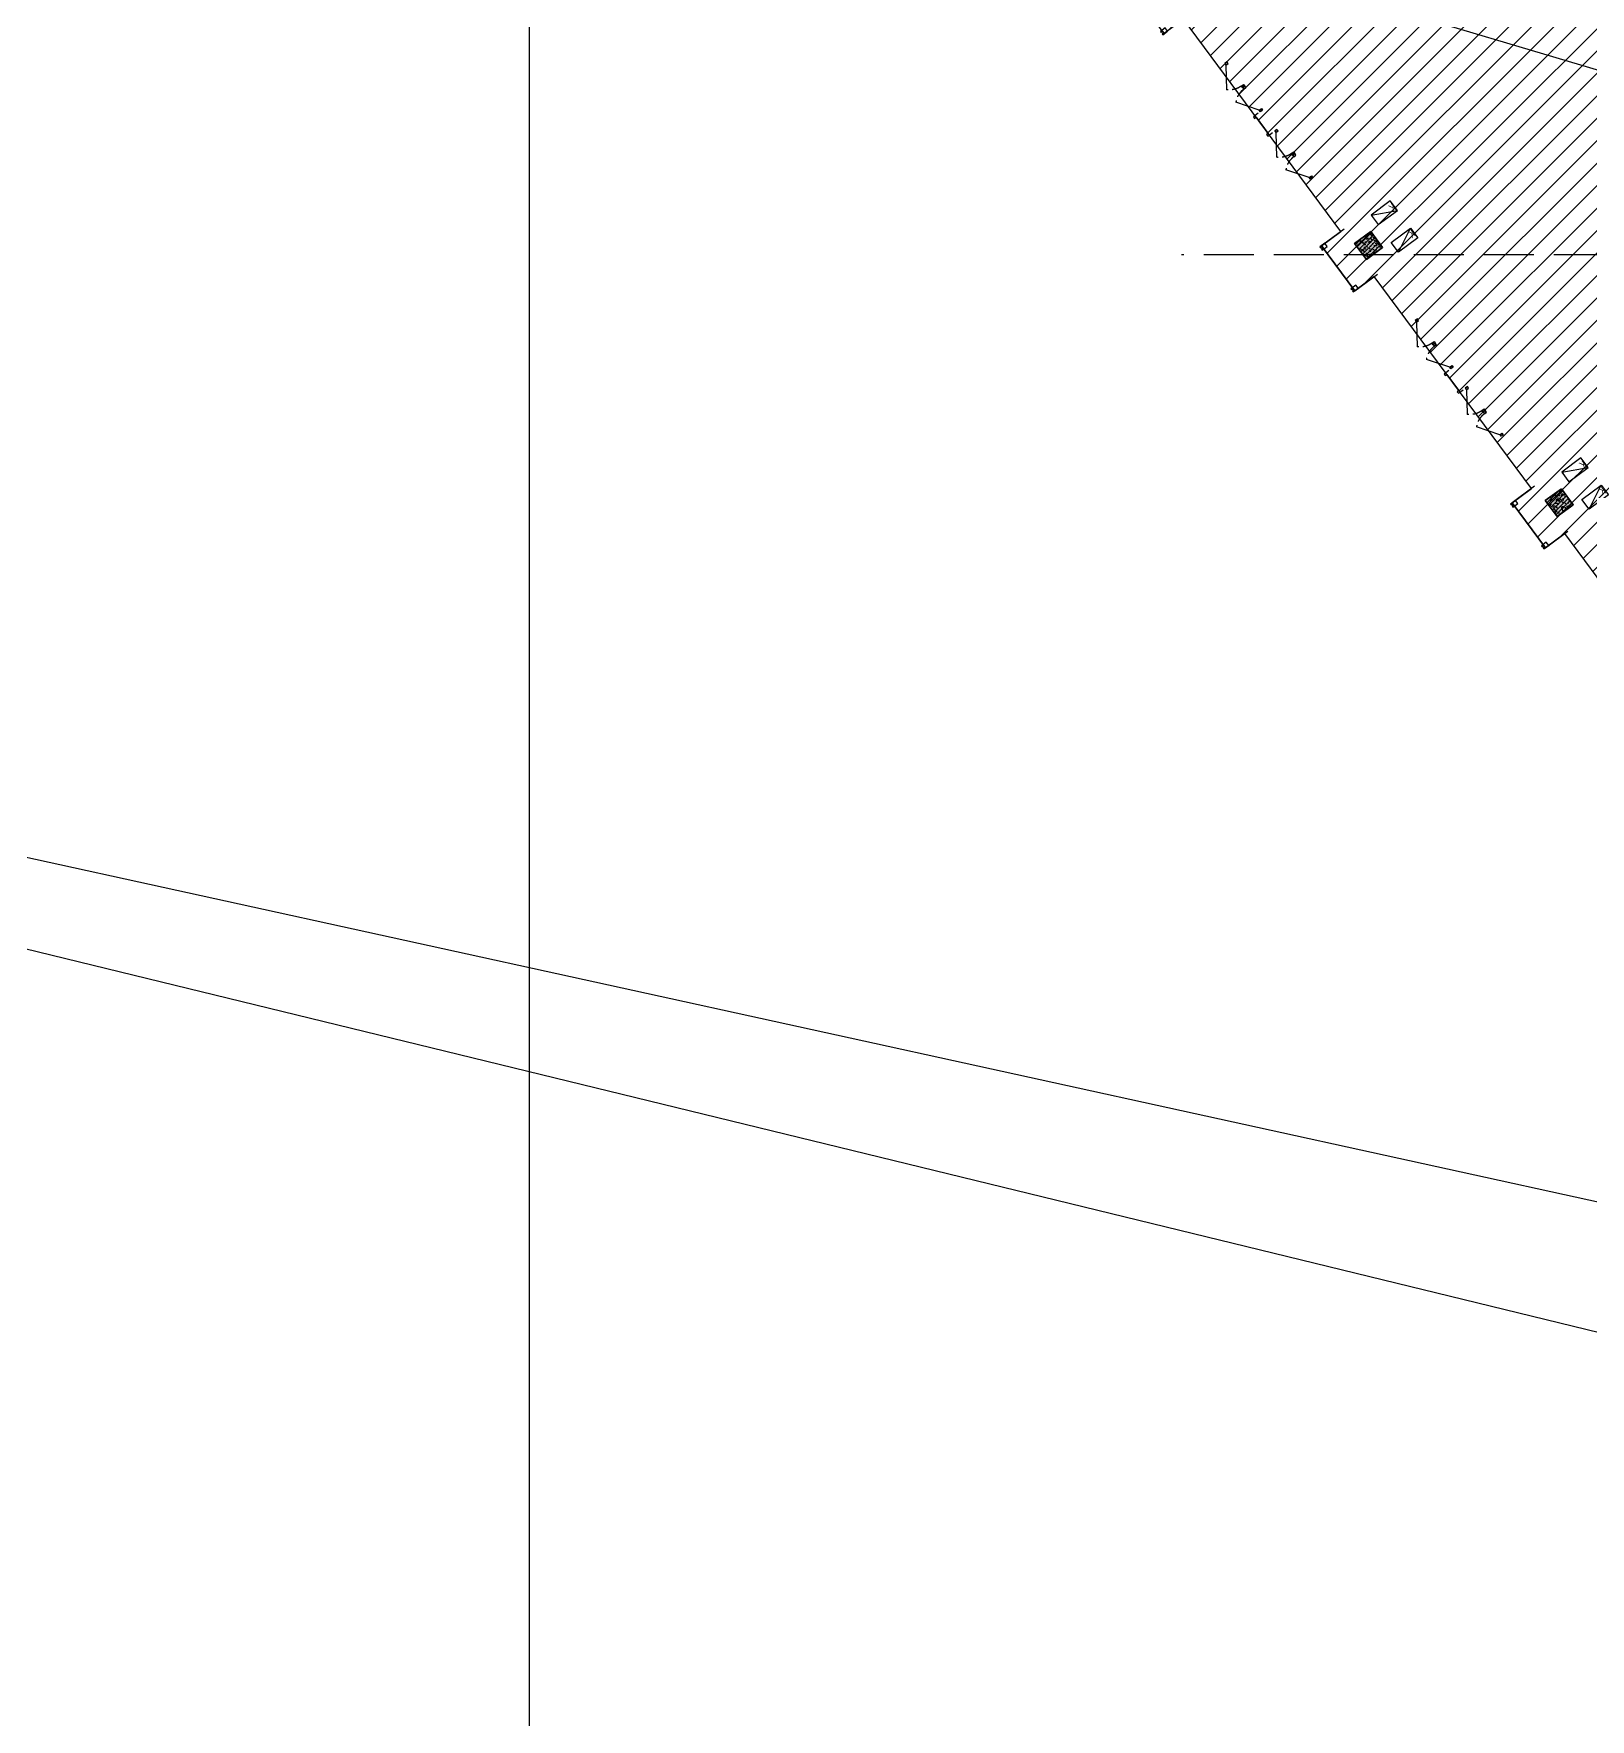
# Model space of a CAD drawing. Extents: x -1338203 to 1886333, y -783476 to 1038610.
# Drawn here: x 474368 to 513285, y 228924 to 271052 of the extents above; entities that cross this region are included whole.
import ezdxf

# ---------------------------------------------------------------- set-up
doc = ezdxf.new("R2010")
doc.units = 0
doc.header["$LTSCALE"] = 1000
doc.header["$MEASUREMENT"] = 0
doc.linetypes.add('$2$DASH', pattern=[0.35, 0.25, -0.1])
doc.linetypes.add('A-19-平面B1$0$DASH', pattern=[0.35, 0.25, -0.1])
for name, color, linetype in [('$0$DIM_SYMB', 3, 'Continuous'), ('A-19-平面B1$0$0A-B-GLAZ-OPEN', 55, 'Continuous'), ('A-19-平面B1$0$0A-B-WIND-FRAM', 2, 'Continuous'), ('A-19-平面B1$0$0A-O-EQPM', 215, 'Continuous'), ('A-19-平面B1$0$0A-S-WALL-FINI', 5, 'Continuous'), ('A-19-平面B1$0$0A-S-WALL-STONE', 30, 'Continuous'), ('S19柱墙B1_1$0$0S-CC-LINE', 52, 'Continuous'), ('S19柱墙B1_1$0$0S-CW-HATCH', 251, 'Continuous'), ('S19柱墙B1_1$0$0S-CW-HATCH-UP', 251, 'Continuous')]:
    doc.layers.add(name, color=color, linetype=linetype)
for name, color, linetype, plot in [('0A-X-AREA', 6, 'Continuous', False), ('A-001-主楼组合参照B1$0$0A-X-AREA', 6, 'Continuous', False), ('AAD-A-PROOF', 30, 'Continuous', False)]:
    doc.layers.add(name, color=color, linetype=linetype, plot=plot)
doc.styles.add('A-19-平面B1$0$AAD-TXT', font='aad-txt.shx', dxfattribs={"width": 0.7, "bigfont": 'aad-hztxt.shx'})
pattern_1 = [(45, (-2927865.07, -271025.844), (-53.0330086, 53.0330086), []), (50, (-2927865.07, -271025.84), (215.178055, -18.82564), [22.5, -247.5]), (355, (-2927865.07, -271025.84), (-41.6254, 225.65764), [18, -198]), (100.4514, (-2927847.14, -271027.41), (173.552815, 206.831863), [19.122057, -210.342634]), (46.1842, (-2927865.07, -270965.84), (320.172315, -49.655704), [33.75, -371.25]), (96.6356, (-2927838.4, -270969.98), (280.398812, 292.23536), [28.683086, -315.5139]), (351.1842, (-2927865.07, -270965.84), (280.398584, 292.23558), [27, -297]), (21, (-2927835.07, -270980.84), (179.072116, -120.785667), [22.5, -247.5]), (326, (-2927835.07, -270980.84), (72.9946, 217.545014), [18, -198]), (71.4514, (-2927820.15, -270990.9), (252.066789, 96.759149), [19.122057, -210.342634]), (37.5, (-2927865.07, -271025.844), (3.6479566, 99.8681561), [0, -195.6, 0, -201, 0, -198.75]), (7.5, (-2927865.07, -271025.84), (78.9208612, 118.3235136), [0, -114.6, 0, -191.1, 0, -75.75]), (327.5, (-2927931.97, -271025.84), (160.1467309, -6.7664615), [0, -75, 0, -234, 0, -310.5]), (317.5, (-2927961.97, -271025.84), (174.955851, 30.031495), [0, -97.5, 0, -155.4, 0, -220.5])]

# ---------------------------------------------------------------- blocks, each defined once
blk = doc.blocks.new('S19柱墙B1_1')
at = {"layer": 'S19柱墙B1_1$0$0S-CW-HATCH'}
h = blk.add_hatch(color=256, dxfattribs=at)
h.dxf.hatch_style = 1
h.paths.add_polyline_path([(-7496, -17129), (-7897, -17427), (-7600, -17828), (-7198, -17530)])
h = blk.add_hatch(color=256, dxfattribs=at)
h.dxf.hatch_style = 1
h.paths.add_polyline_path([(-2729, -23558), (-3131, -23855), (-2833, -24257), (-2431, -23959)])
at = {"layer": 'S19柱墙B1_1$0$0S-CW-HATCH-UP'}
h = blk.add_hatch(dxfattribs=at)
h.set_pattern_fill('钢筋混凝土', color=256, scale=30)
h.set_pattern_definition(pattern_1)
h.paths.add_polyline_path([(-7496, -17129), (-7897, -17427), (-7600, -17828), (-7198, -17530)])
h = blk.add_hatch(dxfattribs=at)
h.set_pattern_fill('钢筋混凝土', color=256, scale=30)
h.set_pattern_definition(pattern_1)
h.paths.add_polyline_path([(-2729, -23558), (-3131, -23855), (-2833, -24257), (-2431, -23959)])
at = {"layer": 'S19柱墙B1_1$0$0S-CC-LINE', "lineweight": 35}
for points in [[(-7496, -17129), (-7897, -17427), (-7600, -17828), (-7198, -17530)], [(-2729, -23558), (-3131, -23855), (-2833, -24257), (-2431, -23959)]]:
    blk.add_lwpolyline(points, close=True, dxfattribs=at)
blk = doc.blocks.new('S001地下一墙柱')
at = {"ltscale": 0.002}
blk.add_blockref('S19柱墙B1_1', (-251075, -23650), dxfattribs=at)
blk = doc.blocks.new('剖面位置')
at = {"layer": '$0$DIM_SYMB', "linetype": '$2$DASH', "ltscale": 5}
blk.add_lwpolyline([(13257, -41366), (-263305, -41366)], dxfattribs=at)
blk.add_lwpolyline([(13257, -41366), (-263305, -41366)], dxfattribs=at)
blk = doc.blocks.new('*U156')
at = {"layer": 'A-19-平面B1$0$0A-B-GLAZ-OPEN'}
blk.add_line((50, 0), (554, 354), dxfattribs=at)
at = {"layer": 'A-19-平面B1$0$0A-B-GLAZ-OPEN', "linetype": 'A-19-平面B1$0$DASH'}
blk.add_arc((200, 0), 500, 360, 45, dxfattribs=at)
at = {"layer": 'A-19-平面B1$0$0A-B-WIND-FRAM'}
for points in [[(50, -67), (0, -67), (0, 0), (50, 0)], [(700, 0), (700, -67), (750, -67), (750, 0)], [(45, -62), (5, -62), (5, -5), (45, -5)], [(705, -5), (705, -62), (745, -62), (745, -5)]]:
    blk.add_lwpolyline(points, close=True, dxfattribs=at)
blk = doc.blocks.new('A-19-平面B1$0$AAD_ARCH_EQPM_室内空调柜机')
at = {"layer": 'A-19-平面B1$0$0A-O-EQPM'}
blk.add_line((300, -150), (-300, 150), dxfattribs=at)
blk.add_lwpolyline([(-300, 150), (-300, -150), (300, -150), (300, 150)], close=True, dxfattribs=at)
at = {"layer": 'A-19-平面B1$0$0A-O-EQPM', "style": 'A-19-平面B1$0$AAD-TXT', "width": 0.7}
blk.add_text('K', height=200, dxfattribs=at).set_placement((-301, -78))
blk = doc.blocks.new('*U159')
at = {"ltscale": 0.5}
blk.add_blockref('A-19-平面B1$0$AAD_ARCH_EQPM_室内空调柜机', (0, 0), dxfattribs=at)
blk = doc.blocks.new('A-19-平面B1$0$dsfasdfwer')
at = {"layer": 'A-19-平面B1$0$0A-S-WALL-STONE'}
blk.add_lwpolyline([(0, 0), (0, -150), (30, -150), (30, -100), (70, -100), (70, -150), (100, -150), (100, 0)], close=True, dxfattribs=at)
blk = doc.blocks.new('A-19-平面B1')
at = {"layer": 'A-19-平面B1$0$0A-S-WALL-FINI'}
for points in [[(-10307, -14176), (-10427, -14266), (-10398, -14306), (-10358, -14276), (-10060, -14678), (-10100, -14707), (-10070, -14748), (-9950, -14658)], [(-8163, -17068), (-8725, -17485), (-7891, -18610), (-7329, -18193)], [(-5542, -20603), (-5663, -20692), (-5633, -20732), (-5593, -20702), (-5295, -21104), (-5335, -21134), (-5305, -21174), (-5185, -21084)], [(-3398, -23494), (-3960, -23911), (-3127, -25036), (-2564, -24619)]]:
    blk.add_lwpolyline(points, dxfattribs=at)
at = {"color": 8, "rotation": 306.5553497738406}
for p in [(-12635, -12043), (-8645, -17425), (-7871, -18470), (-3880, -23852), (-3106, -24896)]:
    blk.add_blockref('A-19-平面B1$0$dsfasdfwer', p, dxfattribs=at)
at = {"xscale": -0.9999999999999849, "rotation": 126.5553494321522}
for p in [(-11147, -12931), (-9896, -14618), (-6382, -19357), (-5131, -21044)]:
    blk.add_blockref('*U156', p, dxfattribs=at)
at = {"rotation": 126.5553494321522}
for p in [(-10254, -14136), (-9003, -15823), (-5489, -20562), (-4238, -22249)]:
    blk.add_blockref('*U156', p, dxfattribs=at)
at = {"layer": 'A-19-平面B1$0$0A-O-EQPM', "rotation": 216.5553494363731}
for p in [(-7158, -16660), (-2391, -23089)]:
    blk.add_blockref('*U159', p, dxfattribs=at)
at = {"layer": 'A-19-平面B1$0$0A-O-EQPM'}
for p, xscale, rotation in [((-6651, -17344), -0.9999999999999997, 36.48953996079169), ((-1885, -23772), -1, 36.55534942793454)]:
    blk.add_blockref('*U159', p, dxfattribs=dict(at, xscale=xscale, rotation=rotation))

msp = doc.modelspace()

# ---------------------------------------------------------------- hatches: boundary and pattern name
at = {"ltscale": 0.002}
h = msp.add_hatch(dxfattribs=at)
h.set_pattern_fill('ANSI31', color=8, scale=250)
h.set_pattern_definition([(45, (766365.37, 306889.07), (-280.633, 280.633), [])])
h.paths.add_polyline_path([(533893.8, 256263.9), (520800.2, 246556.6), (519966.6, 247680.1), (520448.4, 248038.4), (517410.7, 252135.3), (516928.8, 251777.9), (516094.9, 252902.5), (516576.9, 253259.9), (512646.5, 258560.8), (512164.5, 258203.5), (511330, 259328.1), (511811.8, 259686.5), (507881.4, 264987.4), (507399.6, 264629.1), (506565.3, 265754.4), (507047, 266112.7), (503116.4, 271413.9), (502634.7, 271055.6), (501800.8, 272180.2), (502282.6, 272538.5), (499245, 276635.2), (498763.3, 276276.9), (497994.3, 277314), (498990.7, 278052.7), (498990.7, 277949.1), (514140.7, 277949.1), (514115.7, 277949.1), (514115.7, 273713.9), (520955.8, 273714.1)])

# ---------------------------------------------------------------- linework, layer by layer
at = {"layer": '0A-X-AREA'}
msp.add_lwpolyline([(486756.1, -19335.1), (891245.7, -19335.1), (891245.7, 310760.2), (486756.1, 310760.2)], close=True, dxfattribs=at)
at = {"layer": 'A-001-主楼组合参照B1$0$0A-X-AREA', "elevation": 83150, "flags": 128}
msp.add_lwpolyline([(516576.9, 253259.9), (512646.5, 258560.8), (512164.5, 258203.5), (511330, 259328.1), (511811.8, 259686.5), (507881.4, 264987.4), (507399.6, 264629.1), (506565.3, 265754.4), (507047, 266112.7), (503116.4, 271413.9), (502634.7, 271055.6), (501800.8, 272180.2), (502282.6, 272538.5), (499245, 276635.2), (498763.3, 276276.9), (497994.3, 277314), (498990.7, 278052.7), (498990.7, 277949.1), (514140.7, 277949.1)], dxfattribs=at)
at = {"layer": 'AAD-A-PROOF', "color": 241, "ltscale": 0.002}
for p, q in [((524924.5, 266735.2), (394667.5, 305488.2)), ((627635.7, 210761.8), (380309.5, 271048.6)), ((639297.6, 214263.9), (380309.5, 271048.6))]:
    msp.add_line(p, q, dxfattribs=at)

# ---------------------------------------------------------------- block references
at = {"ltscale": 0.002}
for name, p in [('S001地下一墙柱', (766365.4, 306889.1)), ('A-19-平面B1', (515290.7, 283239.1, 83150))]:
    msp.add_blockref(name, p, dxfattribs=at)
at = {"layer": 'AAD-A-PROOF'}
msp.add_blockref('剖面位置', (766365.4, 306889.1), dxfattribs=at)

doc.saveas('drawing.dxf')
